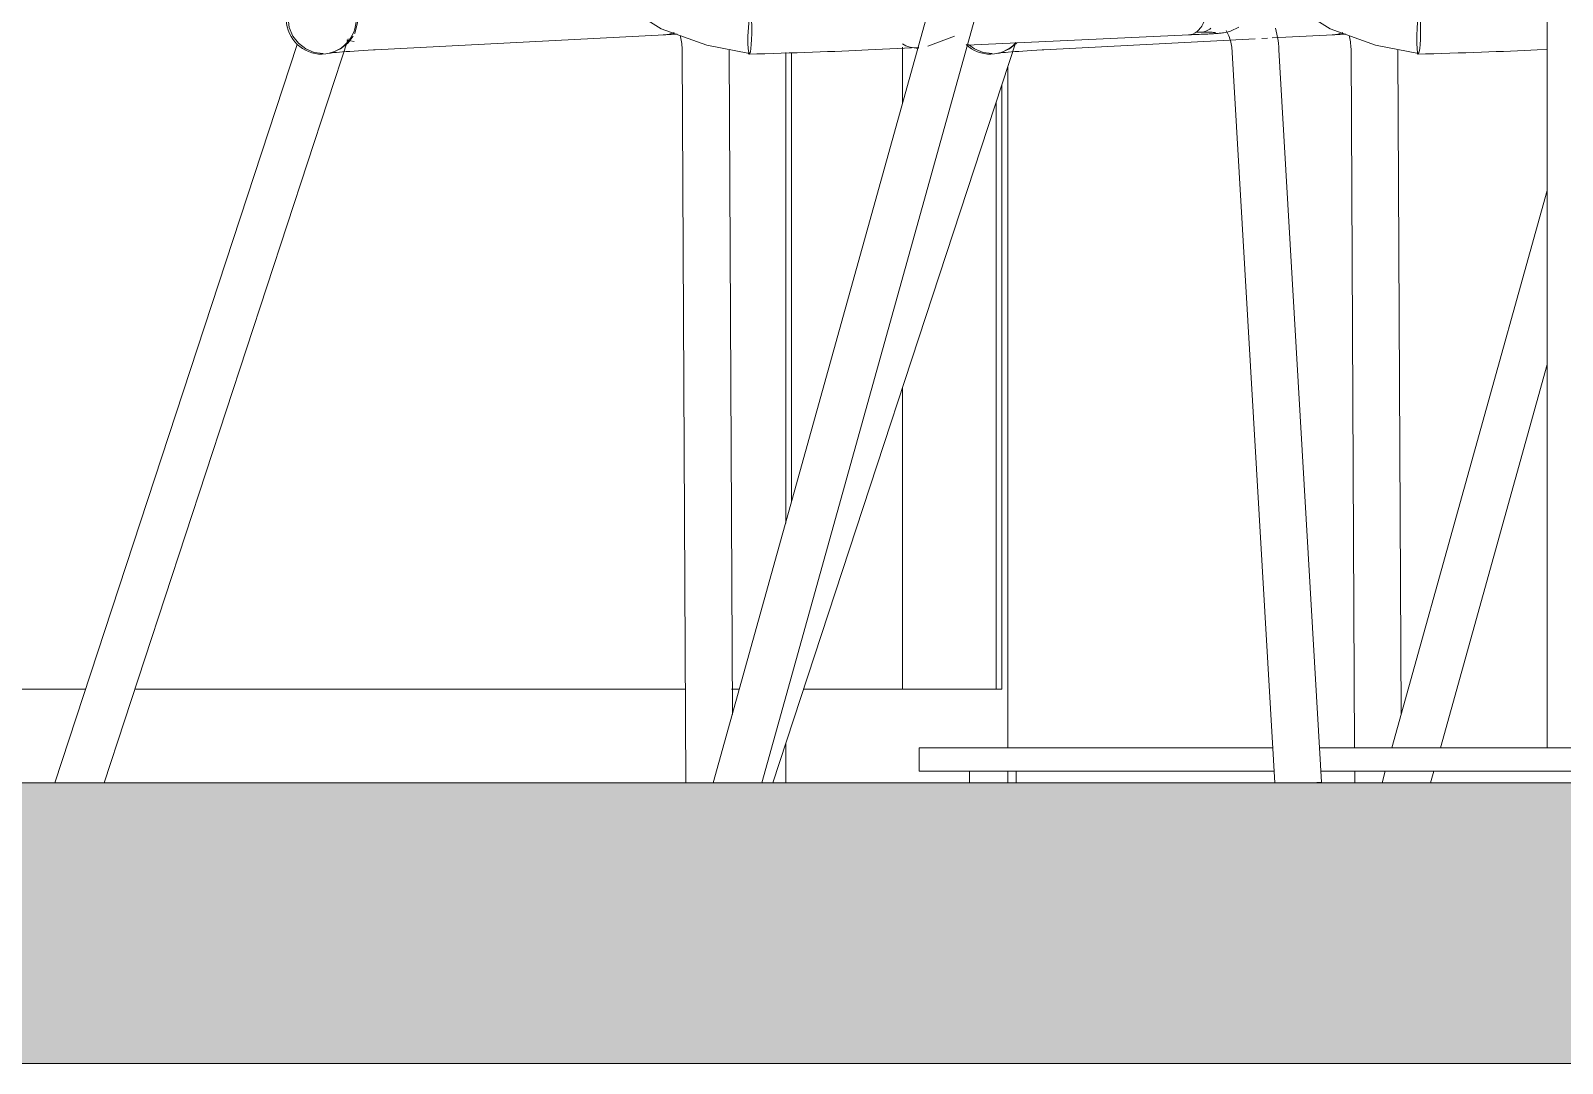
# Model space of a CAD drawing. Header units: inches. Extents: x 21386 to 98862, y -290 to 853.
# Drawn here: x 35760.68 to 35793.45, y -6 to 16.09 of the extents above; entities that cross this region are included whole.
import ezdxf

# ---------------------------------------------------------------- set-up
doc = ezdxf.new("R2010")
doc.units = ezdxf.units.IN
doc.header["$MEASUREMENT"] = 0
doc.linetypes.add('Grid Line 1_2_', pattern=[0.875, 0.5, -0.125, 0.125, -0.125])
for name, color, linetype, lineweight in [('A-FLOR', 192, 'Continuous', 13), ('A-FLOR-LEVL', 51, 'Continuous', 9), ('A-FLOR-PATT', 8, 'Continuous', 25), ('A-GLAZ-CWMG', 51, 'Continuous', 13), ('I-FURN', 30, 'Continuous', 13), ('I-WALL', 2, 'Continuous', 13)]:
    doc.layers.add(name, color=color, linetype=linetype, lineweight=lineweight)

# ---------------------------------------------------------------- blocks, each defined once
blk = doc.blocks.new('Struct_Xcel_Sports Complex_rvt-4-Building Section - East_West looking South')
at = {"layer": 'A-FLOR-PATT', "lineweight": 9}
h = blk.add_hatch(dxfattribs=at)
h.set_pattern_fill('FP_59', color=256, style=0, pattern_type=2)
h.set_pattern_definition([(50, (-87938.914, 98.42), (55.0854, -4.819842), [5.76, -63.36]), (355, (-87938.914, 98.42), (-10.65569, 57.76853), [4.608, -50.688]), (100.451, (-87934.323, 98.02), (44.429468, 52.94866), [4.895, -53.848]), (46.184, (-87938.914, 113.78), (81.96444, -12.71212), [8.64, -95.04]), (96.636, (-87932.084, 112.72), (71.7815, 74.81238), [7.343, -80.772]), (351.184, (-87938.91, 113.78), (71.78195, 74.81243), [6.912, -76.032]), (21, (-87931.234, 109.94), (45.84207, -30.92146), [5.76, -63.36]), (326, (-87931.234, 109.94), (18.687064, 55.691476), [4.608, -50.688]), (71.451, (-87927.414, 107.363), (64.52891, 24.77011), [4.895, -53.848]), (37.5, (-87938.914, 98.42), (0.9338946, 25.566816), [2.534, -47.539, 2.534, -48.922, -50.88]), (37.5, (-87938.914, 98.42), (0.9338946, 25.566816), [-101.53, 2.534, -48.346]), (7.5, (-87938.914, 98.42), (20.20404, 30.291303), [2.534, -26.803, 2.534, -46.387, -19.392]), (7.5, (-87938.914, 98.42), (20.20404, 30.291303), [-78.259, 2.534, -16.858]), (327.5, (-87956.04, 98.42), (40.9977845, -1.7324026), [2.534, -16.666, 2.534, -57.37, -79.488]), (327.5, (-87956.04, 98.42), (40.9977845, -1.7324026), [-79.104, 2.534, -76.954]), (317.5, (-87963.72, 98.42), (44.788883, 7.687839), [2.534, -22.426, 2.534, -37.248, -56.448]), (317.5, (-87963.72, 98.42), (44.788883, 7.687839), [-64.742, 2.534, -53.914])])
h.paths.add_polyline_path([(-26273.39, -6), (-22066.14, -6), (-22066.14, 0), (-26273.39, 0), (-26273.39, -1.696)], flags=0)
at = {"layer": 'A-FLOR', "color": 7}
for p, q in [((-22066.14, 0), (-26273.39, 0)), ((-26273.39, -6), (-22066.14, -6))]:
    blk.add_line(p, q, dxfattribs=at)
blk = doc.blocks.new('Falcon 7700 Series Pedestal Base - 36_ Square Top x 30_ - Wheelchair Height-460525-Building Section - East_West looking South')
at = {"layer": 'I-FURN', "color": 8, "lineweight": 9}
for p, q in [((-26200.01, 0.75), (-26200.01, 28.5)), ((-26213.445, 0.75), (-26205.87, 0.75)), ((-26213.445, 0.75), (-26213.445, 0.25)), ((-26204.881, 0.75), (-26197.888, 0.75)), ((-26205.841, 0.25), (-26213.445, 0.25)), ((-26212.366, 0.25), (-26212.366, 0)), ((-26211.366, 0), (-26211.366, 0.25)), ((-26197.888, 0.25), (-26204.851, 0.25))]:
    blk.add_line(p, q, dxfattribs=at)
blk = doc.blocks.new('HermanMiller_Collection_Air-Chair_SideChair_Arms - Arms-V156-Building Section - East_West looking South')
at = {"layer": 'I-FURN', "color": 8, "lineweight": 9}
for p, q in [((-26123.792, 20.719), (-26129.567, 0)), ((-26128.529, 0), (-26122.828, 20.451)), ((-26138.468, 15.793), (-26143.65, 0)), ((-26142.598, 0), (-26137.378, 15.909)), ((-26137.407, 15.885), (-26137.247, 15.858)), ((-26136.799, 15.675), (-26130.611, 15.998)), ((-26124.976, 15.754), (-26124.407, 15.972)), ((-26124.134, 15.774), (-26119.383, 15.997)), ((-26119.242, 16.052), (-26119.152, 16.052)), ((-26130.228, 15.645), (-26130.151, 0)), ((-26129.229, 15.671), (-26129.228, 15.65)), ((-26129.158, 1.459), (-26129.228, 15.65)), ((-26126.25, 15.675), (-26125.169, 15.726)), ((-26118.462, 15.618), (-26117.555, 0)), ((-26116.553, 0.011), (-26117.464, 15.676)), ((-26142.603, 0), (-26142.599, 0)), ((-26128.535, 0), (-26128.53, 0))]:
    blk.add_line(p, q, dxfattribs=at)
at = {"layer": 'I-FURN', "color": 8, "lineweight": 9, "flags": 128}
for points in [[(-26137.129, 17.406), (-26137.116, 17.13), (-26137.11, 16.828), (-26137.129, 16.455), (-26137.236, 16.033), (-26137.24, 16.024)], [(-26117.464, 15.676), (-26117.469, 15.743), (-26117.476, 15.81), (-26117.484, 15.876), (-26117.495, 15.942), (-26117.508, 16.008), (-26117.523, 16.073), (-26117.54, 16.137)], [(-26131.877, 17.12), (-26131.661, 16.832), (-26131.385, 16.565), (-26130.679, 16.122), (-26129.705, 15.777), (-26128.789, 15.597)], [(-26118.325, 16.16), (-26118.499, 16.077), (-26118.573, 16.056), (-26118.617, 16.047), (-26118.648, 16.042), (-26118.674, 16.038), (-26118.697, 16.035), (-26118.719, 16.033), (-26118.742, 16.031), (-26118.765, 16.029), (-26118.789, 16.027), (-26118.814, 16.025), (-26118.84, 16.023), (-26118.867, 16.022), (-26118.896, 16.02), (-26118.925, 16.018), (-26118.957, 16.016), (-26118.989, 16.014), (-26119.023, 16.013), (-26119.058, 16.011), (-26119.094, 16.009), (-26119.131, 16.008), (-26119.17, 16.006), (-26119.21, 16.004), (-26119.25, 16.002), (-26119.292, 16.001), (-26119.335, 15.999), (-26119.378, 15.998), (-26119.385, 15.997)], [(-26118.592, 16.092), (-26118.577, 16.064), (-26118.563, 16.035), (-26118.55, 16.004), (-26118.537, 15.973), (-26118.525, 15.941), (-26118.514, 15.907), (-26118.504, 15.874), (-26118.495, 15.839), (-26118.487, 15.804), (-26118.48, 15.768), (-26118.474, 15.732), (-26118.469, 15.695), (-26118.465, 15.659), (-26118.462, 15.622), (-26118.462, 15.618)], [(-26137.91, 15.597), (-26138.103, 15.622), (-26138.284, 15.697), (-26138.44, 15.816), (-26138.559, 15.97), (-26138.636, 16.151), (-26138.663, 16.344)], [(-26128.801, 16.344), (-26128.815, 16.151), (-26128.823, 15.97), (-26128.824, 15.816), (-26128.818, 15.697), (-26128.805, 15.622), (-26128.787, 15.597)], [(-26137.268, 15.97), (-26137.385, 15.816), (-26137.538, 15.697), (-26137.717, 15.622)], [(-26130.598, 15.999), (-26130.581, 16), (-26130.561, 16.001), (-26130.54, 16.003), (-26130.516, 16.004), (-26130.491, 16.006), (-26130.464, 16.007), (-26130.435, 16.009), (-26130.405, 16.01), (-26130.373, 16.012), (-26130.339, 16.014)], [(-26130.273, 15.986), (-26130.264, 15.952), (-26130.257, 15.918), (-26130.25, 15.882), (-26130.244, 15.846), (-26130.239, 15.809), (-26130.235, 15.772), (-26130.232, 15.734), (-26130.23, 15.696), (-26130.229, 15.658), (-26130.228, 15.645)], [(-26118.824, 16.048), (-26118.827, 16.049), (-26118.833, 16.049), (-26118.844, 16.049), (-26118.857, 16.05), (-26118.872, 16.05), (-26118.89, 16.051), (-26118.911, 16.051), (-26118.933, 16.051), (-26118.957, 16.052), (-26118.983, 16.052), (-26119.011, 16.052), (-26119.04, 16.052), (-26119.071, 16.052), (-26119.104, 16.052), (-26119.138, 16.052), (-26119.151, 16.052)], [(-26137.785, 15.604), (-26137.776, 15.605), (-26137.753, 15.608), (-26137.719, 15.612), (-26137.675, 15.617), (-26137.623, 15.622), (-26137.563, 15.627), (-26137.495, 15.632), (-26137.421, 15.638), (-26137.339, 15.644), (-26137.251, 15.649), (-26137.157, 15.655), (-26137.056, 15.661), (-26136.95, 15.667), (-26136.838, 15.673), (-26136.799, 15.675)], [(-26126.25, 15.675), (-26126.385, 15.669), (-26126.525, 15.663), (-26126.668, 15.657), (-26126.816, 15.65), (-26126.967, 15.644), (-26127.122, 15.638), (-26127.281, 15.633), (-26127.442, 15.627), (-26127.606, 15.621), (-26127.773, 15.615), (-26127.942, 15.61), (-26128.113, 15.604), (-26128.286, 15.599), (-26128.46, 15.594), (-26128.635, 15.589), (-26128.796, 15.585)]]:
    blk.add_lwpolyline(points, dxfattribs=at)
at = {"layer": 'I-FURN', "color": 8, "lineweight": 9}
for centre, major_axis, ratio, start_param, end_param in [((-26137.952, 16.334), (-0.202, 0.722), 0.995009, 1.3209, 2.891696), ((-26137.952, 16.334), (-0.202, 0.722), 0.995009, 2.891696, 4.462492), ((-26128.817, 16.334), (-0.02, 0.75), 0.096081, 3.116798, 4.687594), ((-26125.196, 16.463), (0.021, 0.75), 0.90616, 2.676376, 2.924989), ((-26125.196, 16.463), (0.021, 0.75), 0.90616, 2.938175, 3.199975), ((-26128.817, 16.334), (-0.02, 0.75), 0.096081, 2.854998, 3.116798), ((-26117.053, -0.018), (0.499, 0.029), 0.004932, 5.439855, 6.225253)]:
    blk.add_ellipse(centre, major_axis=major_axis, ratio=ratio, start_param=start_param, end_param=end_param, dxfattribs=at)
for points, knots in [([(-26119.397, 15.997), (-26119.335, 15.996), (-26119.209, 16.045), (-26119.07, 16.24), (-26118.996, 16.489), (-26118.983, 16.657), (-26118.985, 16.742)], [0, 0, 0, 0, 0.285714, 0.571429, 0.785714, 1, 1, 1, 1]), ([(-26118.92, 16.138), (-26118.936, 16.125), (-26119.005, 16.078), (-26119.079, 16.056), (-26119.135, 16.053)], [0.7142857, 0.7142857, 0.7142857, 0.7142857, 0.7857143, 1, 1, 1, 1]), ([(-26130.635, 15.997), (-26130.579, 15.998), (-26130.5, 16.01), (-26130.426, 16.04), (-26130.405, 16.05)], [0, 0, 0, 0, 0.1666667, 0.2358641, 0.2358641, 0.2358641, 0.2358641])]:
    blk.add_open_spline(points, degree=3, knots=knots, dxfattribs=at)
blk.add_open_spline([(-26119.135, 16.053), (-26119.141, 16.052), (-26119.147, 16.052), (-26119.152, 16.052)], degree=3, dxfattribs=at)
blk = doc.blocks.new('HermanMiller_Collection_Air-Chair_SideChair_Arms - Arms-V164-Building Section - East_West looking South')
at = {"layer": 'I-FURN', "color": 8, "lineweight": 9}
for p, q in [((-26128.289, 0), (-26123.092, 15.84)), ((-26122.491, 15.675), (-26117.974, 15.911)), ((-26117.831, 15.918), (-26117.707, 15.925)), ((-26117.61, 15.93), (-26116.303, 15.998)), ((-26115.92, 15.645), (-26115.846, 0.75)), ((-26114.92, 15.671), (-26114.92, 15.65)), ((-26114.85, 1.459), (-26114.92, 15.65)), ((-26111.942, 15.675), (-26111.727, 15.685)), ((-26111.727, 12.669), (-26115.049, 0.75)), ((-26114.011, 0.75), (-26111.727, 8.945)), ((-26128.295, 0), (-26128.291, 0)), ((-26115.844, 0.25), (-26115.843, 0)), ((-26115.189, 0.25), (-26115.258, 0)), ((-26114.227, 0), (-26114.221, 0)), ((-26114.22, 0), (-26114.151, 0.25))]:
    blk.add_line(p, q, dxfattribs=at)
at = {"layer": 'I-FURN', "color": 8, "lineweight": 9, "flags": 128}
for points in [[(-26117.568, 17.12), (-26117.353, 16.832), (-26117.077, 16.565), (-26116.371, 16.122), (-26115.396, 15.777), (-26114.48, 15.597)], [(-26114.492, 16.344), (-26114.506, 16.151), (-26114.514, 15.97), (-26114.515, 15.816), (-26114.509, 15.697), (-26114.497, 15.622), (-26114.479, 15.597)], [(-26123.602, 15.597), (-26123.795, 15.622), (-26123.976, 15.697), (-26124.105, 15.791)], [(-26123.076, 15.816), (-26123.23, 15.697), (-26123.409, 15.622)], [(-26116.289, 15.999), (-26116.272, 16), (-26116.253, 16.001), (-26116.231, 16.003), (-26116.208, 16.004), (-26116.183, 16.006), (-26116.155, 16.007), (-26116.127, 16.009), (-26116.096, 16.01), (-26116.064, 16.012), (-26116.031, 16.014)], [(-26115.965, 15.986), (-26115.956, 15.952), (-26115.948, 15.918), (-26115.941, 15.882), (-26115.935, 15.846), (-26115.93, 15.809), (-26115.926, 15.772), (-26115.923, 15.734), (-26115.921, 15.696), (-26115.92, 15.658), (-26115.92, 15.645)], [(-26123.477, 15.604), (-26123.468, 15.605), (-26123.445, 15.608), (-26123.411, 15.612), (-26123.367, 15.617), (-26123.315, 15.622), (-26123.254, 15.627), (-26123.187, 15.632), (-26123.112, 15.638), (-26123.031, 15.644), (-26122.943, 15.649), (-26122.849, 15.655), (-26122.748, 15.661), (-26122.642, 15.667), (-26122.53, 15.673), (-26122.491, 15.675)], [(-26111.942, 15.675), (-26112.077, 15.669), (-26112.216, 15.663), (-26112.36, 15.657), (-26112.508, 15.65), (-26112.659, 15.644), (-26112.814, 15.638), (-26112.972, 15.633), (-26113.134, 15.627), (-26113.298, 15.621), (-26113.465, 15.615), (-26113.633, 15.61), (-26113.805, 15.604), (-26113.977, 15.599), (-26114.152, 15.594), (-26114.327, 15.589), (-26114.488, 15.585)]]:
    blk.add_lwpolyline(points, dxfattribs=at)
at = {"layer": 'I-FURN', "color": 8, "lineweight": 9}
for centre, major_axis, ratio, start_param, end_param in [((-26114.508, 16.334), (-0.02, 0.75), 0.096081, 3.116798, 4.687594), ((-26123.644, 16.334), (-0.202, 0.722), 0.995009, 2.111928, 2.891696), ((-26123.644, 16.334), (-0.202, 0.722), 0.995009, 2.891696, 3.677094), ((-26114.508, 16.334), (-0.02, 0.75), 0.096081, 2.854998, 3.116798)]:
    blk.add_ellipse(centre, major_axis=major_axis, ratio=ratio, start_param=start_param, end_param=end_param, dxfattribs=at)
blk.add_open_spline([(-26116.326, 15.997), (-26116.27, 15.998), (-26116.192, 16.01), (-26116.118, 16.04), (-26116.097, 16.05)], degree=3, knots=[0, 0, 0, 0, 0.1666667, 0.2358641, 0.2358641, 0.2358641, 0.2358641], dxfattribs=at)
blk = doc.blocks.new('Rectangular Mullion - Exterior 2_ x 4_5_-1135280-Building Section - East_West looking South')
at = {"layer": 'A-GLAZ-CWMG', "color": 8, "lineweight": 9}
for p, q in [((-26161.828, 2), (-26142.991, 2)), ((-26141.949, 2), (-26130.16, 2)), ((-26129.177, 2), (-26129.007, 2))]:
    blk.add_line(p, q, dxfattribs=at)
blk = doc.blocks.new('Rectangular Mullion - Exterior 2_ x 4_5_-1142586-Building Section - East_West looking South')
at = {"layer": 'A-GLAZ-CWMG', "color": 8, "lineweight": 9}
for p, q in [((-26127.89, 6), (-26127.89, 15.62)), ((-26123.39, 14.936), (-26123.39, 2)), ((-26125.515, 2), (-26127.64, 2)), ((-26123.39, 2), (-26123.515, 2))]:
    blk.add_line(p, q, dxfattribs=at)
blk = doc.blocks.new('Rectangular Mullion - Exterior 2_ x 4_5_-1142587-Building Section - East_West looking South')
at = {"layer": 'A-GLAZ-CWMG', "color": 8, "lineweight": 9}
for p, q in [((-26125.515, 15.733), (-26125.515, 14.532)), ((-26123.515, 2), (-26123.515, 14.555)), ((-26125.515, 8.464), (-26125.515, 2)), ((-26123.515, 2), (-26125.515, 2))]:
    blk.add_line(p, q, dxfattribs=at)

msp = doc.modelspace()

# ---------------------------------------------------------------- linework, layer by layer
at = {"layer": 'A-FLOR-LEVL', "linetype": 'Grid Line 1_2_'}
msp.add_line((35347.523, 0), (40226.208, 0), dxfattribs=at)
at = {"layer": 'I-WALL', "color": 8, "lineweight": 9}
for p, q in [((35776.832, 5.552), (35776.832, 15.618)), ((35781.582, 15.316), (35781.582, 0.75)), ((35776.832, 0), (35776.832, 0.854)), ((35781.582, 0.25), (35781.582, 0))]:
    msp.add_line(p, q, dxfattribs=at)

# ---------------------------------------------------------------- block references
at = {"color": 170, "lineweight": 5}
msp.add_blockref('Struct_Xcel_Sports Complex_rvt-4-Building Section - East_West looking South', (61904.847, 0), dxfattribs=at)
at = {"layer": 'A-GLAZ-CWMG', "color": 8, "lineweight": 9}
for name in ['Rectangular Mullion - Exterior 2_ x 4_5_-1142586-Building Section - East_West looking South', 'Rectangular Mullion - Exterior 2_ x 4_5_-1142587-Building Section - East_West looking South', 'Rectangular Mullion - Exterior 2_ x 4_5_-1135280-Building Section - East_West looking South']:
    msp.add_blockref(name, (61904.847, 0), dxfattribs=at)
at = {"layer": 'I-FURN', "color": 8, "lineweight": 9}
for name, p in [('Falcon 7700 Series Pedestal Base - 36_ Square Top x 30_ - Wheelchair Height-460525-Building Section - East_West looking South', (61993.13, 0)), ('HermanMiller_Collection_Air-Chair_SideChair_Arms - Arms-V156-Building Section - East_West looking South', (61904.847, 0)), ('HermanMiller_Collection_Air-Chair_SideChair_Arms - Arms-V164-Building Section - East_West looking South', (61904.847, 0))]:
    msp.add_blockref(name, p, dxfattribs=at)

doc.saveas('drawing.dxf')
